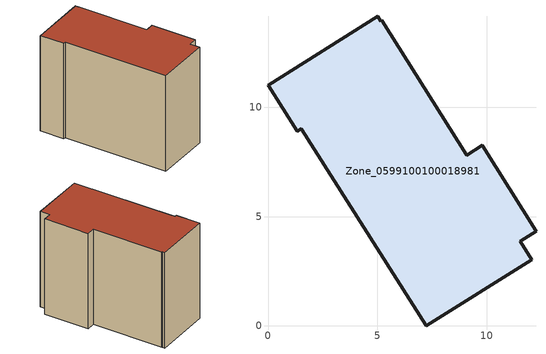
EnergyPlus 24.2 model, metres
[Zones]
Zone_0599100100018981
 floor ground (C_G): 9.08,7.8 9.8,8.25 12.25,4.33 11.53,3.88 12.06,3.03 7.23,0 1.52,9.02 1.34,8.9 0,11.01 5.02,14.17 5.16,13.94 5.2,13.97 z0
 wall outside (C_F): 5.02,14.17 0,11.01 1.34,8.9 1.52,9.02 7.23,0 12.06,3.03 11.53,3.88 12.25,4.33 9.8,8.25 9.08,7.8 5.2,13.97 5.16,13.94 5.02,14.17 z0:10.08
 roof outside (C_R): 5.16,13.94 5.02,14.17 0,11.01 1.34,8.9 1.52,9.02 7.23,0 12.06,3.03 11.53,3.88 12.25,4.33 9.8,8.25 9.08,7.8 5.2,13.97 z10.08
[BUILDING]
Pand.0599100100018981: North Axis=0; Terrain=City; Loads Convergence Tolerance Value=0.04; Temperature Convergence Tolerance Value=0.4; Solar Distribution=FullExterior; Maximum Number of Warmup Days=25; Minimum Number of Warmup Days=1
[Site:Location]
Rotterdam.The.Hague.AP_ZH_NLD Design_Conditions: Latitude=51.96; Longitude=4.45; Time Zone=1; Elevation=-4.5
[SITE:GROUNDTEMPERATURE:BUILDINGSURFACE]
18, 18, 18, 18, 18, 18, 18, 18, 18, 18, 18, 18
[MATERIAL] Thermal Absorptance=0.9; Solar Absorptance=0.7; Visible Absorptance=0.7
Name | Roughness | Thickness | Conductivity | Density | Specific Heat
G.TC.2015-2018 | MediumSmooth | 0.15 | 0.0428571 | 540 | 1210
F.TC.2015-2018 | Rough | 0.3 | 0.0666667 | 1920 | 840
R.TC.2015-2018 | MediumRough | 0.2 | 0.0333333 | 1500 | 1000
[CONSTRUCTION]
C_G: G.TC.2015-2018
C_F: F.TC.2015-2018
C_R: R.TC.2015-2018
[ZONE]
Zone_0599100100018981: Type=1; Multiplier=1; Ceiling Height=Autocalculate; Volume=Autocalculate; Floor Area=autocalculate; Part of Total Floor Area=Yes
[ZONEINFILTRATION:DESIGNFLOWRATE]
Infil_Zone_0599100100018981: Zone or ZoneList or Space or SpaceList=Zone_0599100100018981; Schedule=AlwaysOn; Design Flow Rate Calculation Method=Flow/Area; Flow Rate per Floor Area=0.0015; Constant Term Coefficient=1; Temperature Term Coefficient=0; Velocity Term Coefficient=0; Velocity Squared Term Coefficient=0
[HVACTEMPLATE:ZONE:IDEALLOADSAIRSYSTEM]
Zone_0599100100018981: Maximum Heating Supply Air Temperature=50; Minimum Cooling Supply Air Temperature=13; Maximum Heating Supply Air Humidity Ratio=0.0156; Minimum Cooling Supply Air Humidity Ratio=0.0077; Heating Limit=NoLimit; Cooling Limit=NoLimit; Dehumidification Control Type=ConstantSensibleHeatRatio; Cooling Sensible Heat Ratio=0.7; Dehumidification Setpoint=60; Humidification Control Type=None; Humidification Setpoint=30; Outdoor Air Method=None; Outdoor Air Flow Rate per Person=0.00944; Outdoor Air Flow Rate per Zone Floor Area=0; Outdoor Air Flow Rate per Zone=0; Demand Controlled Ventilation Type=None; Outdoor Air Economizer Type=NoEconomizer; Heat Recovery Type=None; Sensible Heat Recovery Effectiveness=0.7; Latent Heat Recovery Effectiveness=0.65
[ZONECONTROL:THERMOSTAT]
ThermostatControl_Zone_0599100100018981: Zone or ZoneList=Zone_0599100100018981; Control Type Schedule=DualSetpointControlType; Control 1=Thermostat_Zone_0599100100018981; Temperature Difference Between Cutout And Setpoint=0
[THERMOSTATSETPOINT:DUALSETPOINT]
Thermostat_Zone_0599100100018981: Heating Setpoint Temperature Schedule=HeatingSetpoint_Zone_0599100100018981; Cooling Setpoint Temperature Schedule=CoolingSetpoint_Zone_0599100100018981
[SCHEDULE:COMPACT]
HeatingSetpoint_Zone_0599100100018981: Through: 12/31, For: AllDays, Until: 24:00, 21
CoolingSetpoint_Zone_0599100100018981: Through: 12/31, For: AllDays, Until: 24:00, 24
DualSetpointControlType: Through: 12/31, For: AllDays, Until: 24:00, 4
AlwaysOn: Through: 12/31, For: AllDays, Until: 24:00, 1
